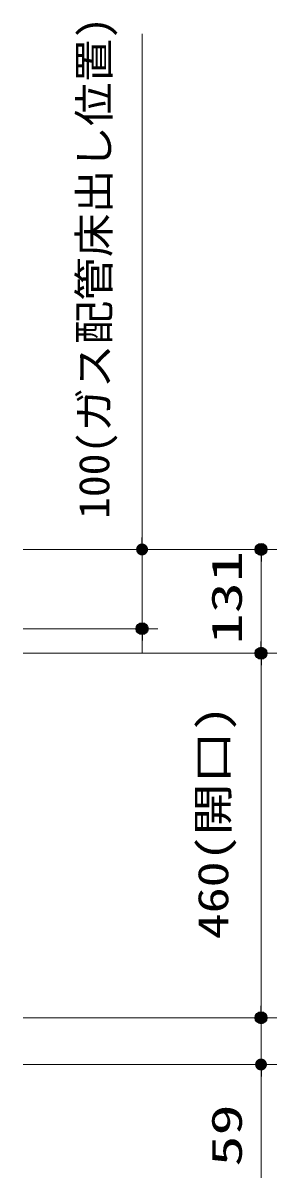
# Model space of a CAD drawing. Units: millimetres, scale not verified. Extents: x -9797 to 9797, y -4555 to 4555.
# Drawn here: x -5599 to -5279, y 842 to 2299 of the extents above; entities that cross this region are included whole.
import ezdxf
from ezdxf.enums import TextEntityAlignment as Align

# ---------------------------------------------------------------- set-up
doc = ezdxf.new("R2010")
doc.units = ezdxf.units.MM
doc.header["$LTSCALE"] = 30
doc.header["$PDMODE"] = 32
doc.header["$PDSIZE"] = 15
for name, color, linetype, lineweight in [('0-0_0', 7, 'Continuous', 25), ('0-3_寸法ﾚｲﾔｰ', 30, 'Continuous', 13), ('0-4_DEFPOINTS', 7, 'Continuous', 25)]:
    doc.layers.add(name, color=color, linetype=linetype, lineweight=lineweight)
doc.styles.add('ＭＳ ゴシック', font='')
doc.styles.get('ＭＳ ゴシック').set_extended_font_data('MS Gothic')

# ---------------------------------------------------------------- blocks, each defined once
blk = doc.blocks.new('_DOT')
at = {"layer": '0-0_0', "color": 30}
blk.add_line((-15, 0), (-30, 0), dxfattribs=at)
for points in [[(0, 0), (-15, 0), (-14.88, 1.88)], [(0, 0), (-14.88, -1.88), (-15, 0)], [(0, 0), (-14.88, 1.88), (-14.53, 3.73)], [(0, 0), (-14.53, -3.73), (-14.88, -1.88)], [(0, 0), (-14.53, 3.73), (-13.95, 5.52)], [(0, 0), (-13.95, -5.52), (-14.53, -3.73)], [(0, 0), (-13.95, 5.52), (-13.14, 7.23)], [(0, 0), (-13.14, -7.23), (-13.95, -5.52)], [(0, 0), (-13.14, 7.23), (-12.14, 8.82)], [(0, 0), (-12.14, -8.82), (-13.14, -7.23)], [(0, 0), (-12.14, 8.82), (-10.93, 10.27)], [(0, 0), (-10.93, -10.27), (-12.14, -8.82)], [(0, 0), (-10.93, 10.27), (-9.56, 11.56)], [(0, 0), (-9.56, -11.56), (-10.93, -10.27)], [(0, 0), (-9.56, 11.56), (-8.04, 12.66)], [(0, 0), (-8.04, -12.66), (-9.56, -11.56)], [(0, 0), (-8.04, 12.66), (-6.39, 13.57)], [(0, 0), (-6.39, -13.57), (-8.04, -12.66)], [(0, 0), (-6.39, 13.57), (-4.64, 14.27)], [(0, 0), (-4.64, -14.27), (-6.39, -13.57)], [(0, 0), (-4.64, 14.27), (-2.81, 14.73)], [(0, 0), (-2.81, -14.73), (-4.64, -14.27)], [(0, 0), (-2.81, 14.73), (-0.94, 14.97)], [(0, 0), (-0.94, -14.97), (-2.81, -14.73)], [(0, 0), (-0.94, 14.97), (0.94, 14.97)], [(0, 0), (0.94, -14.97), (-0.94, -14.97)], [(0, 0), (0.94, 14.97), (2.81, 14.73)], [(0, 0), (2.81, 14.73), (4.64, 14.27)], [(0, 0), (4.64, 14.27), (6.39, 13.57)], [(0, 0), (6.39, 13.57), (8.04, 12.66)], [(0, 0), (8.04, 12.66), (9.56, 11.56)], [(0, 0), (9.56, 11.56), (10.93, 10.27)], [(0, 0), (10.93, 10.27), (12.14, 8.82)], [(0, 0), (12.14, 8.82), (13.14, 7.23)], [(0, 0), (13.14, 7.23), (13.95, 5.52)], [(0, 0), (13.95, 5.52), (14.53, 3.73)], [(0, 0), (14.53, 3.73), (14.88, 1.88)], [(0, 0), (14.88, 1.88), (15, 0)], [(0, 0), (2.81, -14.73), (0.94, -14.97)], [(0, 0), (4.64, -14.27), (2.81, -14.73)], [(0, 0), (6.39, -13.57), (4.64, -14.27)], [(0, 0), (8.04, -12.66), (6.39, -13.57)], [(0, 0), (9.56, -11.56), (8.04, -12.66)], [(0, 0), (10.93, -10.27), (9.56, -11.56)], [(0, 0), (12.14, -8.82), (10.93, -10.27)], [(0, 0), (13.14, -7.23), (12.14, -8.82)], [(0, 0), (13.95, -5.52), (13.14, -7.23)], [(0, 0), (14.53, -3.73), (13.95, -5.52)], [(0, 0), (14.88, -1.88), (14.53, -3.73)], [(0, 0), (15, 0), (14.88, -1.88)]]:
    blk.add_solid(points, dxfattribs=at)

msp = doc.modelspace()

# ---------------------------------------------------------------- linework, layer by layer
at = {"layer": '0-3_寸法ﾚｲﾔｰ'}
for p, q in [((-5449.06, 1635), (-5449.06, 2285.57)), ((-5449.06, 1650), (-5449.06, 1665)), ((-5599.06, 1635), (-5279.06, 1635)), ((-5599.06, 1635), (-5429.06, 1635)), ((-5449.06, 1635), (-5449.06, 1535)), ((-5299.06, 1519), (-5299.06, 1620)), ((-5599.06, 1535), (-5429.06, 1535)), ((-5449.06, 1520), (-5449.06, 1505)), ((-5599.06, 1504), (-5279.06, 1504)), ((-5599.06, 1504), (-5279.06, 1504)), ((-5299.06, 1059), (-5299.06, 1489)), ((-5299.06, 1059), (-5299.06, 1074)), ((-5599.06, 1044), (-5279.06, 1044)), ((-5599.06, 1044), (-5279.06, 1044)), ((-5299.06, 985), (-5299.06, 1044)), ((-5599.06, 985), (-5279.06, 985)), ((-5299.06, 985), (-5299.06, 841.91)), ((-5299.06, 970), (-5299.06, 955))]:
    msp.add_line(p, q, dxfattribs=at)
at = {"layer": '0-4_DEFPOINTS'}
for p in [(-5299.06, 1635), (-5449.06, 1535), (-5299.06, 1504), (-5299.06, 1044)]:
    msp.add_point(p, dxfattribs=at)

# ---------------------------------------------------------------- block references
at = {"layer": '0-3_寸法ﾚｲﾔｰ', "xscale": 0.5, "yscale": 0.5}
for p, rotation in [((-5449.06, 1635), 270), ((-5299.06, 1635), 90), ((-5449.06, 1535), 90), ((-5299.06, 1504), 270), ((-5299.06, 1504), 90), ((-5299.06, 1044), 270), ((-5299.06, 1044), 270), ((-5299.06, 985), 90)]:
    msp.add_blockref('_DOT', p, dxfattribs=dict(at, rotation=rotation))

# ---------------------------------------------------------------- texts
at = {"layer": '0-3_寸法ﾚｲﾔｰ', "style": 'ＭＳ ゴシック'}
for s, height, width, p in [('100(ガス配管床出し位置)', 38.48, 1.05, (-5478.8, 1673.57)), ('131', 38.49, 1.5, (-5311.66, 1515.21)), ('460(開口)', 38.49, 1.25, (-5328.8, 1143.14)), ('59', 38.49, 1.5, (-5311.66, 856.19))]:
    msp.add_text(s, height=height, rotation=90, dxfattribs=dict(at, width=width)).set_placement(p, align=Align.BOTTOM_LEFT)

doc.saveas('drawing.dxf')
